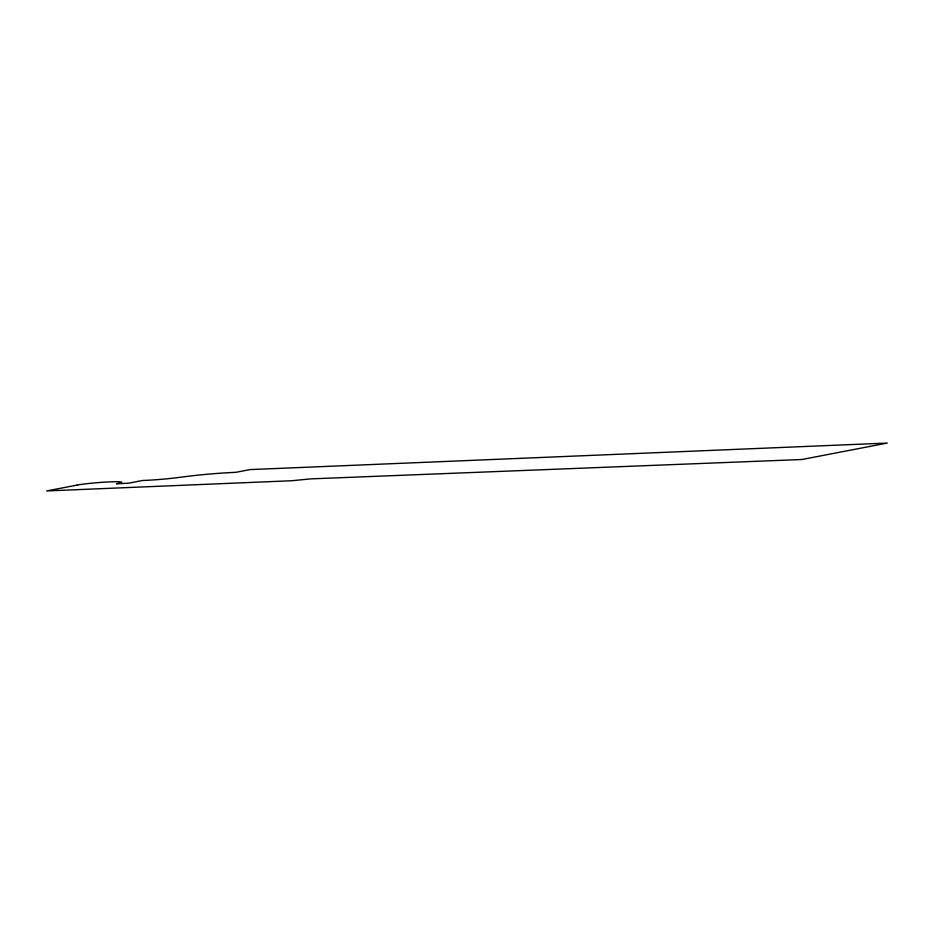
<?xml version="1.0" encoding="UTF-8"?>
<svg xmlns="http://www.w3.org/2000/svg" width="934" height="934" viewBox="0 0 934 934"><rect width="100%" height="100%" fill="white"/><g stroke="black" fill="none" stroke-linecap="round" stroke-linejoin="round"><path stroke-width="1.4" d="M76.938 485.12L46.7 490.934L291.863 480.73L310.777 478.873L801.921 459.505L887.3 443.066L250.078 469.592L235.858 472.324A44.704 2.965 -4.7 0 0 187.477 476.363L177.437 477.636A31.266 2.066 -4.7 0 1 142.493 480.508L128.262 483.252L116.458 483.742L118.244 483.392A24.191 1.599 -4.7 0 0 110.037 481.862A24.191 1.599 -4.7 0 0 76.938 485.12"/></g></svg>
